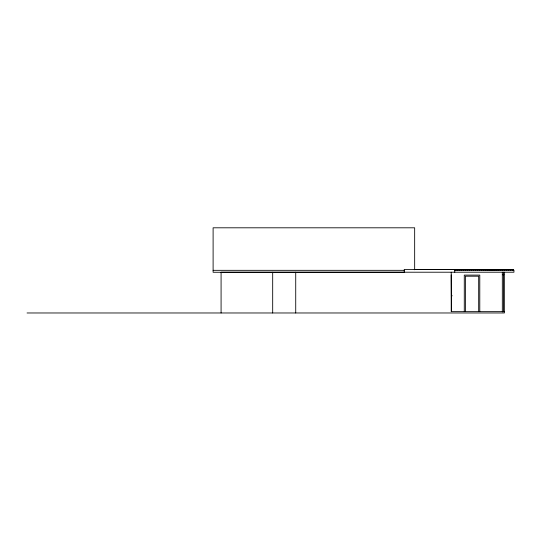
<?xml version="1.0" encoding="UTF-8"?>
<svg xmlns="http://www.w3.org/2000/svg" width="541" height="541" viewBox="0 0 541 541"><rect width="100%" height="100%" fill="white"/><g stroke="black" fill="none" stroke-linecap="round" stroke-linejoin="round"><path stroke-width="0.81" d="M414.244 269.546L513.287 269.492L404.255 269.492L404.255 272.218M454.758 270.216L513.95 270.216L513.95 272.218L272.684 272.218L272.684 312.975M213.107 270.331L404.546 270.331M272.549 272.218L221.08 272.218L221.08 312.975M404.546 272.265L213.107 272.265L213.107 227.802L414.663 227.802L414.663 269.763M502.318 274.713L503.928 274.713M451.214 274.929L451.492 311.643M27.05 312.975L504.368 312.975L504.368 311.643L451.214 311.643L451.214 272.218M513.233 269.546L513.233 270.216M512.841 269.492L512.841 270.216M512.124 269.492L512.124 270.216M510.792 269.492L510.792 270.216M510.075 269.492L510.075 270.216M508.743 269.492L508.743 270.216M508.026 269.492L508.026 270.216M506.694 269.492L506.694 270.216M505.977 269.492L505.977 270.216M504.645 269.492L504.645 270.216M503.996 272.218L503.996 311.643M503.928 269.492L503.928 270.216M503.928 272.218L503.928 311.954M502.596 269.492L502.596 270.216M502.318 272.218L502.318 311.954M501.879 269.492L501.879 270.216M500.547 269.492L500.547 270.216M499.83 269.492L499.83 270.216M498.498 269.492L498.498 270.216M497.781 269.492L497.781 270.216M496.449 269.492L496.449 270.216M495.732 269.492L495.732 270.216M494.406 269.492L494.406 270.216M493.683 269.492L493.683 270.216M492.357 269.492L492.357 270.216M491.634 269.492L491.634 270.216M490.308 269.492L490.308 270.216M489.585 269.492L489.585 270.216M488.259 269.492L488.259 270.216M487.536 269.492L487.536 270.216M486.21 269.492L486.21 270.216M485.487 269.492L485.487 270.216M484.161 269.492L484.161 270.216M483.438 269.492L483.438 270.216M482.112 269.492L482.112 270.216M481.389 269.492L481.389 270.216M480.063 269.492L480.063 270.216M479.786 311.643L479.786 275.099L464.279 275.099L464.279 311.643M479.34 269.492L479.34 270.216M478.677 311.643L478.677 276.208L465.388 276.208L465.388 311.643M478.014 269.492L478.014 270.216M477.29 269.492L477.29 270.216M475.965 269.492L475.965 270.216M475.241 269.492L475.241 270.216M473.916 269.492L473.916 270.216M473.192 269.492L473.192 270.216M471.867 269.492L471.867 270.216M471.143 269.492L471.143 270.216M469.818 269.492L469.818 270.216M469.094 269.492L469.094 270.216M467.769 269.492L467.769 270.216M467.045 269.492L467.045 270.216M465.72 269.492L465.72 270.216M465.003 269.492L465.003 270.216M463.671 269.492L463.671 270.216M462.954 269.492L462.954 270.216M461.622 269.492L461.622 270.216M460.905 269.492L460.905 270.216M459.573 269.492L459.573 270.216M458.856 269.492L458.856 270.216M457.524 269.492L457.524 270.216M456.807 269.492L456.807 270.216M455.475 269.492L455.475 270.216M454.758 269.492L454.758 272.218M451.877 295.379L451.877 296.015M451.735 295.481L451.735 295.913M295.724 272.218L295.724 312.975"/></g></svg>
